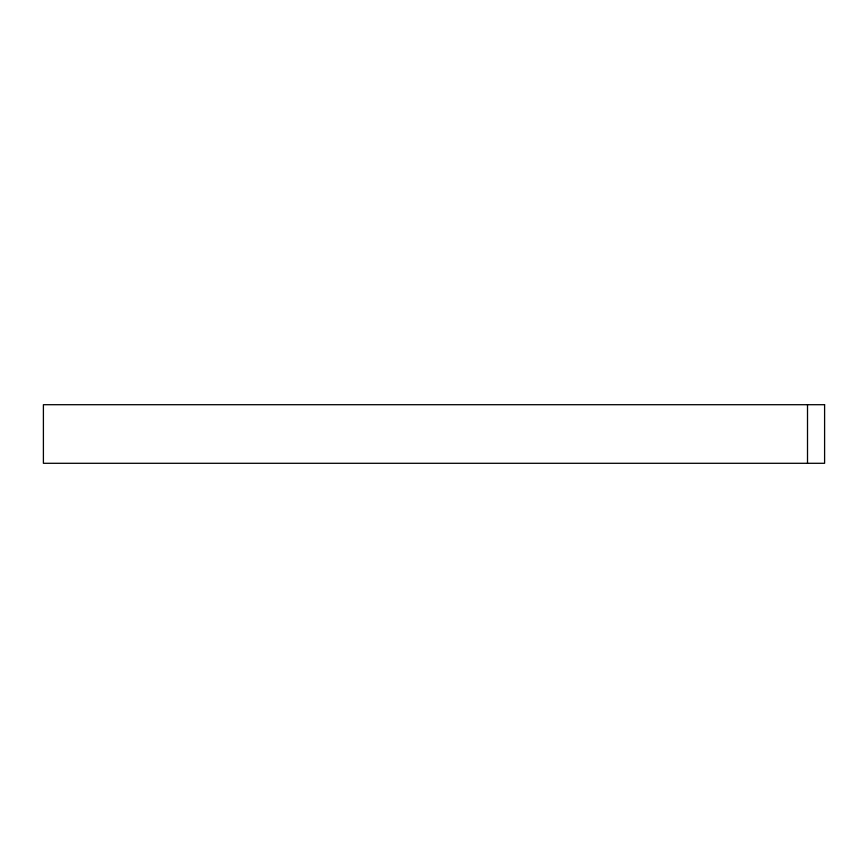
<?xml version="1.0" encoding="UTF-8"?>
<svg xmlns="http://www.w3.org/2000/svg" width="868" height="868" viewBox="0 0 868 868"><rect width="100%" height="100%" fill="white"/><g stroke="black" fill="none" stroke-linecap="round" stroke-linejoin="round"><path stroke-width="1.3" d="M807.511 404.705L807.511 463.295M824.6 404.705L43.4 404.705L43.4 463.295L824.6 463.295L824.6 404.705"/></g></svg>
